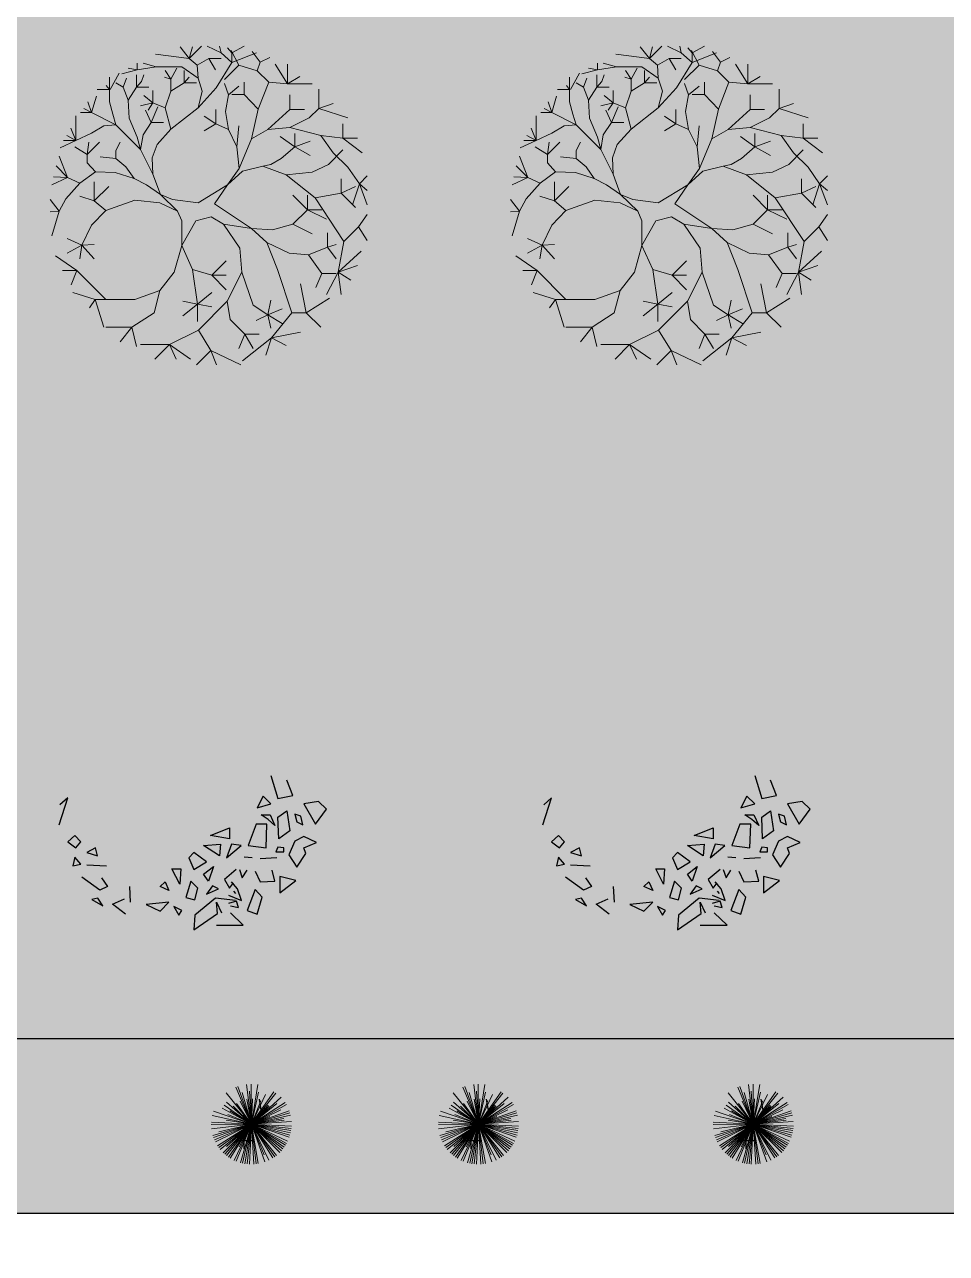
# Model space of a CAD drawing. Header units: millimetres. Extents: x -1544140 to 7445918, y -1294905 to 2019878.
# Drawn here: x 1796094 to 1797431, y 40757 to 42539 of the extents above; entities that cross this region are included whole.
import ezdxf

# ---------------------------------------------------------------- set-up
doc = ezdxf.new("R2010")
doc.units = ezdxf.units.MM
doc.header["$MEASUREMENT"] = 0
doc.layers.add('marc det', color=74, linetype='Continuous', lineweight=18)
picture_1 = doc.add_image_def('image5.png', size_in_pixel=(1482, 826))

# ---------------------------------------------------------------- blocks, each defined once
blk = doc.blocks.new('LG15B')
at = {"linetype": 'Continuous'}
for p, q in [((-183, 1362), (-497, 1400)), ((-183, 1362), (-268, 1469)), ((-183, 1362), (-68, 1477)), ((-183, 1362), (-153, 1469)), ((114, 1415), (-16, 1477)), ((114, 1415), (99, 1477)), ((214, 1324), (114, 1415)), ((214, 1415), (175, 1462)), ((280, 1300), (208, 1435)), ((214, 1415), (329, 1477)), ((214, 1324), (443, 1415)), ((214, 1324), (214, 1415)), ((478, 1327), (405, 1425)), ((-666, 1255), (-750, 1270)), ((-666, 1255), (-666, 1317)), ((-490, 1285), (-666, 1255)), ((-490, 1285), (-612, 1317)), ((-252, 1285), (-490, 1285)), ((-352, 1170), (-298, 1270)), ((-100, 1179), (-252, 1285)), ((-107, 1300), (-183, 1362)), ((-107, 1300), (0, 1362)), ((-100, 1179), (-107, 1300)), ((0, 1362), (114, 1362)), ((0, 1362), (62, 1255)), ((69, 1087), (214, 1324)), ((280, 1300), (145, 1165)), ((450, 1247), (280, 1300)), ((450, 1247), (478, 1327)), ((478, 1327), (567, 1372)), ((734, 1125), (619, 1309)), ((734, 1125), (734, 1309)), ((-926, 1072), (-926, 1187)), ((-917, 1072), (-833, 1224)), ((-666, 1255), (-811, 1217)), ((-796, 1094), (-765, 1179)), ((-673, 1094), (-673, 1209)), ((-673, 1094), (-627, 1148)), ((-627, 1148), (-605, 1209)), ((-352, 1170), (-413, 1187)), ((-352, 1170), (-406, 1248)), ((-352, 1057), (-352, 1170)), ((-230, 1133), (-230, 1248)), ((-230, 1248), (-230, 1133)), ((-230, 1133), (-183, 1187)), ((-61, 1057), (-100, 1179)), ((558, 1140), (450, 1247)), ((734, 1125), (849, 1194)), ((-926, 1072), (-1040, 1072)), ((-926, 1072), (-956, 1109)), ((-926, 957), (-926, 1072)), ((-796, 1094), (-865, 1133)), ((-750, 972), (-796, 1094)), ((-750, 972), (-673, 1094)), ((-673, 1094), (-558, 1094)), ((-520, 949), (-520, 1064)), ((-406, 903), (-352, 1057)), ((-352, 1057), (-230, 1133)), ((-230, 1133), (-115, 1133)), ((-100, 903), (69, 1087)), ((-100, 903), (-61, 1057)), ((182, 1022), (145, 1129)), ((182, 1022), (280, 1103)), ((329, 1025), (329, 1140)), ((459, 888), (558, 1140)), ((558, 1140), (734, 1125)), ((734, 1125), (963, 1125)), ((1025, 897), (1025, 1075)), ((-1093, 858), (-1125, 957)), ((-1093, 858), (-1047, 1010)), ((-895, 842), (-926, 957)), ((-742, 804), (-750, 972)), ((-520, 949), (-635, 919)), ((-520, 949), (-605, 1018)), ((-520, 949), (-566, 880)), ((-406, 903), (-520, 949)), ((154, 869), (182, 1022)), ((329, 1025), (214, 1025)), ((459, 888), (329, 1025)), ((755, 887), (755, 1022)), ((1025, 897), (1159, 942)), ((-1238, 598), (-1238, 827)), ((-1093, 858), (-1193, 858)), ((-1093, 858), (-1162, 895)), ((-865, 743), (-1093, 858)), ((-865, 743), (-895, 842)), ((-666, 628), (-742, 804)), ((-536, 765), (-588, 880)), ((-536, 765), (-475, 910)), ((-352, 704), (-406, 903)), ((-352, 704), (-100, 903)), ((64, 753), (-43, 824)), ((64, 753), (64, 887)), ((182, 699), (154, 869)), ((398, 613), (459, 888)), ((549, 699), (755, 887)), ((755, 887), (890, 887)), ((755, 717), (935, 807)), ((935, 807), (1025, 897)), ((1025, 897), (1294, 807)), ((-1238, 598), (-1285, 712)), ((-978, 735), (-1093, 667)), ((-865, 743), (-978, 735)), ((-750, 628), (-865, 743)), ((-612, 650), (-536, 765)), ((-536, 765), (-421, 765)), ((-482, 559), (-352, 704)), ((64, 753), (-43, 689)), ((182, 699), (64, 753)), ((262, 537), (182, 699)), ((262, 537), (280, 734)), ((398, 613), (549, 699)), ((549, 699), (755, 717)), ((755, 717), (1043, 645)), ((1249, 618), (1249, 753)), ((-1238, 598), (-1385, 529)), ((-1238, 598), (-1353, 598)), ((-1238, 598), (-1323, 643)), ((-1093, 667), (-1238, 598)), ((-1132, 468), (-1017, 582)), ((-1132, 468), (-1117, 582)), ((-865, 505), (-826, 582)), ((-635, 513), (-750, 628)), ((-635, 513), (-666, 628)), ((-635, 513), (-612, 650)), ((283, 338), (398, 613)), ((800, 537), (665, 635)), ((800, 537), (800, 663)), ((800, 537), (944, 590)), ((1043, 645), (1249, 618)), ((1043, 645), (1159, 483)), ((1249, 618), (1384, 618)), ((1249, 618), (1429, 483)), ((-1132, 468), (-1247, 537)), ((-1132, 390), (-1132, 468)), ((-865, 429), (-865, 505)), ((-520, 284), (-635, 513)), ((-527, 437), (-482, 559)), ((283, 338), (262, 537)), ((675, 429), (800, 537)), ((800, 537), (944, 457)), ((1115, 375), (1249, 510)), ((1159, 483), (1294, 348)), ((-1316, 253), (-1422, 360)), ((-1316, 253), (-1392, 452)), ((-1056, 307), (-1132, 390)), ((-865, 429), (-1010, 444)), ((-772, 353), (-865, 429)), ((-696, 245), (-772, 353)), ((-520, 284), (-527, 437)), ((315, 313), (504, 358)), ((504, 358), (577, 375)), ((504, 358), (720, 277)), ((577, 375), (675, 429)), ((962, 304), (1115, 375)), ((1294, 348), (1402, 195)), ((-1316, 253), (-1461, 184)), ((-1316, 253), (-1446, 260)), ((-1201, 200), (-1316, 253)), ((-1056, 307), (-1201, 200)), ((-872, 299), (-1056, 307)), ((-696, 245), (-872, 299)), ((-581, 184), (-696, 245)), ((-451, 93), (-520, 284)), ((175, 184), (283, 338)), ((175, 184), (315, 313)), ((720, 277), (962, 304)), ((720, 277), (989, 62)), ((1232, 107), (1232, 240)), ((1402, 195), (1474, 268)), ((-1201, 200), (-1331, 54)), ((-1067, 34), (-1067, 214)), ((-1067, 34), (-932, 169)), ((-451, 93), (-581, 184)), ((-100, 17), (175, 184)), ((175, 184), (53, 9)), ((1232, 107), (1367, 169)), ((1402, 195), (1339, -2)), ((1402, 195), (1474, 133)), ((1402, 195), (1474, -2)), ((-1392, -60), (-1476, 47)), ((-1331, 54), (-1392, -60)), ((-1067, 34), (-1202, 79)), ((-960, -56), (-1067, 34)), ((-690, 43), (-960, -56)), ((-456, 17), (-690, 43)), ((-291, -60), (-456, 17)), ((-451, 93), (-337, 47)), ((-291, -60), (-451, 93)), ((-337, 47), (-100, 17)), ((53, 9), (398, -221)), ((918, -47), (783, 88)), ((918, -47), (918, 88)), ((989, 62), (1232, 107)), ((989, 62), (1258, -343)), ((1232, 107), (1367, -28)), ((-1392, -60), (-1476, -68)), ((-1392, -60), (-1461, -290)), ((-960, -56), (-1093, -190)), ((-252, -152), (-291, -60)), ((23, -113), (-122, -152)), ((138, -182), (23, -113)), ((783, -181), (918, -47)), ((918, -47), (1052, -47)), ((918, -47), (1097, -136)), ((1393, -208), (1474, -91)), ((-1093, -190), (-1183, -378)), ((-122, -152), (-252, -381)), ((-252, -381), (-252, -152)), ((398, -221), (138, -182)), ((138, -182), (289, -406)), ((398, -221), (540, -352)), ((398, -221), (594, -235)), ((594, -235), (783, -181)), ((783, -181), (962, -271)), ((1258, -343), (1393, -208)), ((1393, -208), (1474, -333)), ((-1183, -378), (-1318, -316)), ((1105, -397), (1105, -262)), ((-1183, -378), (-1318, -451)), ((-1183, -378), (-1202, -505)), ((-1183, -378), (-1067, -370)), ((-1183, -378), (-1067, -505)), ((-252, -381), (-322, -630)), ((-252, -381), (-151, -603)), ((289, -406), (307, -630)), ((540, -352), (639, -603)), ((540, -352), (747, -451)), ((747, -451), (927, -468)), ((927, -468), (1105, -397)), ((1105, -397), (1187, -370)), ((1105, -397), (1187, -505)), ((1258, -343), (1204, -630)), ((1204, -630), (1420, -432)), ((-1228, -612), (-1426, -477)), ((28, -657), (163, -522)), ((927, -468), (1052, -640)), ((1204, -630), (1384, -567)), ((-1228, -612), (-1363, -612)), ((-1228, -612), (-1282, -747)), ((-960, -882), (-1228, -612)), ((-322, -630), (-456, -801)), ((-151, -603), (-106, -926)), ((-151, -603), (28, -657)), ((28, -657), (163, -792)), ((28, -657), (163, -657)), ((307, -630), (172, -900)), ((307, -630), (414, -936)), ((639, -603), (774, -1007)), ((1052, -640), (998, -773)), ((1052, -640), (1187, -640)), ((1204, -630), (1097, -837)), ((1204, -630), (1322, -702)), ((1204, -630), (1232, -837)), ((-456, -801), (-690, -882)), ((-456, -801), (-510, -1007)), ((908, -1007), (854, -738)), ((-1058, -882), (-1265, -818)), ((-1058, -882), (-1112, -962)), ((-960, -882), (-1058, -882)), ((-1058, -882), (-977, -1142)), ((-690, -882), (-960, -882)), ((-106, -926), (-241, -900)), ((-106, -926), (28, -818)), ((172, -900), (-97, -1168)), ((172, -900), (199, -1070)), ((549, -1025), (577, -891)), ((908, -1007), (1124, -872)), ((-510, -1007), (-717, -1142)), ((-106, -926), (-241, -1035)), ((-106, -926), (28, -953)), ((-106, -926), (-106, -1088)), ((414, -936), (549, -1025)), ((549, -1025), (442, -1080)), ((549, -1025), (684, -971)), ((549, -1025), (684, -1106)), ((549, -1025), (577, -1151)), ((774, -1007), (585, -1241)), ((774, -1007), (908, -1007)), ((908, -1007), (1043, -1142)), ((-717, -1142), (-960, -1142)), ((-717, -1142), (-825, -1277)), ((-717, -1142), (-672, -1321)), ((199, -1070), (334, -1205)), ((-97, -1168), (-367, -1303)), ((-97, -1168), (19, -1357)), ((334, -1205), (280, -1340)), ((585, -1241), (315, -1456)), ((334, -1205), (468, -1205)), ((334, -1205), (414, -1340)), ((585, -1241), (532, -1402)), ((585, -1241), (854, -1187)), ((585, -1241), (720, -1312)), ((-367, -1303), (-636, -1303)), ((-367, -1303), (-501, -1438)), ((-367, -1303), (-303, -1438)), ((-367, -1303), (-170, -1438)), ((19, -1357), (-115, -1492)), ((19, -1357), (73, -1492)), ((19, -1357), (298, -1492))]:
    blk.add_line(p, q, dxfattribs=at)

msp = doc.modelspace()

# ---------------------------------------------------------------- hatches: boundary and pattern name
at = {"true_color": 0x8dc133, "transparency": 33554687}
h = msp.add_hatch(color=65, dxfattribs=at)
h.dxf.hatch_style = 1
h.paths.add_polyline_path([(1799294.3, 41123.3), (1799294.3, 43402.9, 0.352206), (1798795.6, 43794.6), (1795784.3, 43794.6, 0.266602), (1795426.2, 43411.2), (1795426.2, 41220.7, 0.323619), (1795829.8, 40814.3), (1799019.9, 40814.3, 0.388077)])
h.paths.add_polyline_path([(1799001.2, 41067.7), (1795854.3, 41067.7, -0.285044), (1795679.7, 41244.1), (1795679.7, 43377, -0.211803), (1795828.8, 43541.1), (1798797.3, 43541.1, -0.326949), (1799040.8, 43368.8), (1799040.8, 41120.8, -0.351898)], flags=16)
at = {"true_color": 0xb8d93f, "transparency": 33554687}
h = msp.add_hatch(color=63, dxfattribs=at)
h.dxf.hatch_style = 1
h.paths.add_polyline_path([(1799040.8, 43368.8, 0.326949), (1798797.3, 43541.1), (1795828.8, 43541.1, 0.386529), (1795679.7, 43204.8), (1795679.7, 41244.1, 0.417198), (1795963.9, 41067.7), (1799001.2, 41067.7, 0.351898), (1799040.8, 41120.8)])
at = {"layer": 'marc det'}
for points in [[(1796236.9, 41585.8), (1796198.8, 41575.6), (1796186.2, 41559.5), (1796163.3, 41527.2), (1796139.1, 41524.4), (1796135.9, 41496.6), (1796145.1, 41484.8), (1796138.2, 41467.1), (1796111.4, 41417), (1796120.1, 41399.6), (1796134.8, 41378), (1796135, 41359.1), (1796105.8, 41347.9), (1796146.5, 41345), (1796141.5, 41326.3), (1796154.6, 41312.6), (1796156.3, 41295.2), (1796176.3, 41273.3), (1796182.9, 41248.8), (1796201.3, 41234.8), (1796214.7, 41237.4), (1796232.4, 41227.3), (1796240.4, 41204.4), (1796246.1, 41175.6), (1796252.3, 41197.2), (1796271.5, 41214.6), (1796295.7, 41207.1), (1796311.7, 41196.6), (1796331.3, 41203.2), (1796352.2, 41203.3), (1796365.6, 41188.2), (1796370.9, 41205.6), (1796392.9, 41218.1), (1796415.7, 41217.1), (1796439.6, 41228.6), (1796446.8, 41245), (1796459.5, 41251.6), (1796476.3, 41254.9), (1796482.2, 41277.8), (1796493.6, 41290.9), (1796524.3, 41294.2), (1796547.9, 41289.4), (1796527.8, 41303.1), (1796512.7, 41317.8), (1796513.5, 41331.5), (1796527.2, 41350.5), (1796538.4, 41373.1), (1796536.5, 41391.8), (1796539.8, 41437.3), (1796577.7, 41457), (1796531.2, 41454), (1796518.3, 41475.3), (1796516.2, 41495.2), (1796502.1, 41522.4), (1796485.3, 41536.8), (1796477.6, 41558.4), (1796460.4, 41565.9), (1796438.1, 41581.9), (1796419.7, 41580.1), (1796420.2, 41611), (1796400.5, 41586.7), (1796393.3, 41605.7), (1796383.6, 41610.6), (1796360.3, 41617.4), (1796355.5, 41611.8), (1796312.5, 41608.8), (1796300.6, 41616), (1796279.6, 41607.8), (1796263.5, 41610), (1796247.1, 41631.3), (1796231.8, 41655.5), (1796238.2, 41632.3), (1796244.6, 41599.5)], [(1796938.4, 41585.8), (1796900.3, 41575.6), (1796887.7, 41559.5), (1796864.8, 41527.2), (1796840.6, 41524.4), (1796837.4, 41496.6), (1796846.7, 41484.8), (1796839.7, 41467.1), (1796812.9, 41417), (1796821.6, 41399.6), (1796836.3, 41378), (1796836.5, 41359.1), (1796807.4, 41347.9), (1796848, 41345), (1796843, 41326.3), (1796856.1, 41312.6), (1796857.8, 41295.2), (1796877.8, 41273.3), (1796884.4, 41248.8), (1796902.8, 41234.8), (1796916.3, 41237.4), (1796933.9, 41227.3), (1796941.9, 41204.4), (1796947.6, 41175.6), (1796953.8, 41197.2), (1796973, 41214.6), (1796997.2, 41207.1), (1797013.2, 41196.6), (1797032.8, 41203.2), (1797053.7, 41203.3), (1797067.1, 41188.2), (1797072.4, 41205.6), (1797094.4, 41218.1), (1797117.2, 41217.1), (1797141.1, 41228.6), (1797148.4, 41245), (1797161, 41251.6), (1797177.8, 41254.9), (1797183.7, 41277.8), (1797195.1, 41290.9), (1797225.8, 41294.2), (1797249.5, 41289.4), (1797229.3, 41303.1), (1797214.2, 41317.8), (1797215, 41331.5), (1797228.7, 41350.5), (1797239.9, 41373.1), (1797238, 41391.8), (1797241.3, 41437.3), (1797279.2, 41457), (1797232.8, 41454), (1797219.9, 41475.3), (1797217.7, 41495.2), (1797203.6, 41522.4), (1797186.8, 41536.8), (1797179.1, 41558.4), (1797161.9, 41565.9), (1797139.6, 41581.9), (1797121.2, 41580.1), (1797121.7, 41611), (1797102, 41586.7), (1797094.8, 41605.7), (1797085.2, 41610.6), (1797061.8, 41617.4), (1797057, 41611.8), (1797014, 41608.8), (1797002.1, 41616), (1796981.1, 41607.8), (1796965, 41610), (1796948.6, 41631.3), (1796933.4, 41655.5), (1796939.7, 41632.3), (1796946.1, 41599.5)]]:
    msp.add_hatch(color=102, dxfattribs=at).paths.add_polyline_path(points)

# ---------------------------------------------------------------- linework, layer by layer
at = {"color": 96}
for p, q in [((1796451.5, 41450.1), (1796461.5, 41416.4)), ((1797153, 41450.1), (1797163.1, 41416.4)), ((1796483.1, 41420.9), (1796474.5, 41443.3)), ((1797184.6, 41420.9), (1797176, 41443.3)), ((1796144.1, 41378.4), (1796157, 41417.6)), ((1796157, 41417.6), (1796145.5, 41407.5)), ((1796440, 41419.8), (1796431.4, 41403)), ((1796451.5, 41408.6), (1796440, 41419.8)), ((1796461.5, 41416.4), (1796483.1, 41420.9)), ((1796520.4, 41412), (1796498.9, 41408.6)), ((1796531.9, 41400.8), (1796520.4, 41412)), ((1796845.6, 41378.4), (1796858.5, 41417.6)), ((1796858.5, 41417.6), (1796847, 41407.5)), ((1797141.5, 41419.8), (1797132.9, 41403)), ((1797153, 41408.6), (1797141.5, 41419.8)), ((1797163.1, 41416.4), (1797184.6, 41420.9)), ((1797221.9, 41412), (1797200.4, 41408.6)), ((1797233.4, 41400.8), (1797221.9, 41412)), ((1796431.4, 41403), (1796451.5, 41408.6)), ((1796461.5, 41389.5), (1796474.5, 41398.5)), ((1796474.5, 41398.5), (1796478.8, 41369.4)), ((1796494.6, 41390.7), (1796486, 41394)), ((1796486, 41394), (1796488.8, 41382.8)), ((1796498.9, 41408.6), (1796516.1, 41379.5)), ((1796516.1, 41379.5), (1796531.9, 41400.8)), ((1797132.9, 41403), (1797153, 41408.6)), ((1797163.1, 41389.5), (1797176, 41398.5)), ((1797176, 41398.5), (1797180.3, 41369.4)), ((1797196.1, 41390.7), (1797187.5, 41394)), ((1797187.5, 41394), (1797190.4, 41382.8)), ((1797200.4, 41408.6), (1797217.6, 41379.5)), ((1797217.6, 41379.5), (1797233.4, 41400.8)), ((1796429.9, 41379.5), (1796418.4, 41348.1)), ((1796445.7, 41379.5), (1796429.9, 41379.5)), ((1796437.1, 41392.9), (1796450.1, 41392.9)), ((1796447.2, 41386.2), (1796437.1, 41392.9)), ((1796444.3, 41344.7), (1796445.7, 41379.5)), ((1796457.2, 41377.2), (1796447.2, 41386.2)), ((1796450.1, 41392.9), (1796457.2, 41377.2)), ((1796463, 41358.2), (1796461.5, 41389.5)), ((1796488.8, 41382.8), (1796497.5, 41378.4)), ((1796497.5, 41378.4), (1796494.6, 41390.7)), ((1797131.5, 41379.5), (1797120, 41348.1)), ((1797147.3, 41379.5), (1797131.5, 41379.5)), ((1797138.6, 41392.9), (1797151.6, 41392.9)), ((1797148.7, 41386.2), (1797138.6, 41392.9)), ((1797145.8, 41344.7), (1797147.3, 41379.5)), ((1797158.8, 41377.2), (1797148.7, 41386.2)), ((1797151.6, 41392.9), (1797158.8, 41377.2)), ((1797164.5, 41358.2), (1797163.1, 41389.5)), ((1797190.4, 41382.8), (1797199, 41378.4)), ((1797199, 41378.4), (1797196.1, 41390.7)), ((1796167.1, 41362.7), (1796157, 41353.7)), ((1796175.7, 41353.7), (1796167.1, 41362.7)), ((1796363.9, 41362.7), (1796391.2, 41373.9)), ((1796391.2, 41358.2), (1796363.9, 41362.7)), ((1796391.2, 41373.9), (1796391.2, 41358.2)), ((1796478.8, 41369.4), (1796463, 41358.2)), ((1796498.9, 41361.5), (1796486, 41354.8)), ((1796517.6, 41352.6), (1796498.9, 41361.5)), ((1796868.6, 41362.7), (1796858.5, 41353.7)), ((1796877.2, 41353.7), (1796868.6, 41362.7)), ((1797065.4, 41362.7), (1797092.7, 41373.9)), ((1797092.7, 41358.2), (1797065.4, 41362.7)), ((1797092.7, 41373.9), (1797092.7, 41358.2)), ((1797180.3, 41369.4), (1797164.5, 41358.2)), ((1797200.4, 41361.5), (1797187.5, 41354.8)), ((1797219.1, 41352.6), (1797200.4, 41361.5)), ((1796157, 41353.7), (1796168.5, 41344.7)), ((1796168.5, 41344.7), (1796175.7, 41353.7)), ((1796197.2, 41344.7), (1796184.3, 41338)), ((1796200.1, 41333.5), (1796197.2, 41344.7)), ((1796353.8, 41348.1), (1796378.2, 41350.3)), ((1796376.8, 41333.5), (1796353.8, 41348.1)), ((1796378.2, 41350.3), (1796376.8, 41333.5)), ((1796394, 41350.3), (1796386.9, 41330.2)), ((1796386.9, 41330.2), (1796408.4, 41348.1)), ((1796408.4, 41348.1), (1796394, 41350.3)), ((1796418.4, 41348.1), (1796444.3, 41344.7)), ((1796461.5, 41345.9), (1796458.7, 41339.1)), ((1796470.2, 41344.7), (1796461.5, 41345.9)), ((1796470.2, 41339.1), (1796470.2, 41344.7)), ((1796486, 41354.8), (1796477.3, 41334.7)), ((1796498.9, 41344.7), (1796517.6, 41352.6)), ((1796501.8, 41336.9), (1796498.9, 41344.7)), ((1796858.5, 41353.7), (1796870, 41344.7)), ((1796870, 41344.7), (1796877.2, 41353.7)), ((1796898.8, 41344.7), (1796885.8, 41338)), ((1796901.6, 41333.5), (1796898.8, 41344.7)), ((1797055.3, 41348.1), (1797079.7, 41350.3)), ((1797078.3, 41333.5), (1797055.3, 41348.1)), ((1797079.7, 41350.3), (1797078.3, 41333.5)), ((1797095.6, 41350.3), (1797088.4, 41330.2)), ((1797088.4, 41330.2), (1797109.9, 41348.1)), ((1797109.9, 41348.1), (1797095.6, 41350.3)), ((1797120, 41348.1), (1797145.8, 41344.7)), ((1797163.1, 41345.9), (1797160.2, 41339.1)), ((1797171.7, 41344.7), (1797163.1, 41345.9)), ((1797171.7, 41339.1), (1797171.7, 41344.7)), ((1797187.5, 41354.8), (1797178.9, 41334.7)), ((1797200.4, 41344.7), (1797219.1, 41352.6)), ((1797203.3, 41336.9), (1797200.4, 41344.7)), ((1796167.1, 41331.3), (1796164.2, 41319)), ((1796175.7, 41321.2), (1796167.1, 41331.3)), ((1796184.3, 41338), (1796200.1, 41333.5)), ((1796339.5, 41338), (1796332.3, 41330.2)), ((1796332.3, 41330.2), (1796339.5, 41313.4)), ((1796358.1, 41324.6), (1796339.5, 41338)), ((1796339.5, 41313.4), (1796358.1, 41324.6)), ((1796424.2, 41330.2), (1796412.7, 41331.3)), ((1796460.1, 41330.2), (1796435.7, 41329.1)), ((1796458.7, 41339.1), (1796470.2, 41339.1)), ((1796477.3, 41334.7), (1796488.8, 41316.7)), ((1796488.8, 41316.7), (1796501.8, 41336.9)), ((1796868.6, 41331.3), (1796865.7, 41319)), ((1796877.2, 41321.2), (1796868.6, 41331.3)), ((1796885.8, 41338), (1796901.6, 41333.5)), ((1797041, 41338), (1797033.8, 41330.2)), ((1797033.8, 41330.2), (1797041, 41313.4)), ((1797059.6, 41324.6), (1797041, 41338)), ((1797041, 41313.4), (1797059.6, 41324.6)), ((1797125.7, 41330.2), (1797114.2, 41331.3)), ((1797161.6, 41330.2), (1797137.2, 41329.1)), ((1797160.2, 41339.1), (1797171.7, 41339.1)), ((1797178.9, 41334.7), (1797190.4, 41316.7)), ((1797190.4, 41316.7), (1797203.3, 41336.9)), ((1796164.2, 41319), (1796175.7, 41321.2)), ((1796184.3, 41320.1), (1796213, 41319)), ((1796319.3, 41292.1), (1796307.8, 41314.5)), ((1796307.8, 41314.5), (1796320.8, 41314.5)), ((1796320.8, 41314.5), (1796319.3, 41292.1)), ((1796353.8, 41306.6), (1796368.2, 41317.8)), ((1796361, 41296.6), (1796353.8, 41306.6)), ((1796368.2, 41317.8), (1796361, 41296.6)), ((1796401.2, 41313.4), (1796384, 41298.8)), ((1796405.6, 41313.5), (1796409.9, 41301.2)), ((1796409.9, 41301.2), (1796417.1, 41312.4)), ((1796428.6, 41311.3), (1796435.8, 41295.6)), ((1796457.3, 41296.7), (1796453, 41312.4)), ((1796865.7, 41319), (1796877.2, 41321.2)), ((1796885.8, 41320.1), (1796914.6, 41319)), ((1797020.8, 41292.1), (1797009.4, 41314.5)), ((1797009.4, 41314.5), (1797022.3, 41314.5)), ((1797022.3, 41314.5), (1797020.8, 41292.1)), ((1797055.3, 41306.6), (1797069.7, 41317.8)), ((1797062.5, 41296.6), (1797055.3, 41306.6)), ((1797069.7, 41317.8), (1797062.5, 41296.6)), ((1797102.7, 41313.4), (1797085.5, 41298.8)), ((1797107.1, 41313.5), (1797111.4, 41301.2)), ((1797111.4, 41301.2), (1797118.6, 41312.4)), ((1797130.1, 41311.3), (1797137.3, 41295.6)), ((1797158.8, 41296.7), (1797154.5, 41312.4)), ((1796203.1, 41283.3), (1796177.2, 41302.3)), ((1796214.6, 41288.9), (1796203.1, 41283.3)), ((1796205.9, 41301.2), (1796214.6, 41288.9)), ((1796246.1, 41288.7), (1796247.5, 41266.3)), ((1796290.6, 41288.7), (1796297.8, 41295.4)), ((1796303.5, 41283.1), (1796290.6, 41288.7)), ((1796297.8, 41295.4), (1796303.5, 41283.1)), ((1796335.1, 41296.6), (1796328, 41273)), ((1796345.2, 41286.5), (1796335.1, 41296.6)), ((1796366.7, 41289.8), (1796358.1, 41277.5)), ((1796375.4, 41285.4), (1796366.7, 41289.8)), ((1796384, 41298.8), (1796391.2, 41286.5)), ((1796391.2, 41286.5), (1796396.9, 41294.3)), ((1796402.7, 41285.5), (1796394.1, 41295.6)), ((1796435.8, 41295.6), (1796457.3, 41296.7)), ((1796487.4, 41297.7), (1796464.4, 41303.3)), ((1796464.4, 41303.3), (1796464.4, 41279.8)), ((1796464.4, 41279.8), (1796487.4, 41297.7)), ((1796904.6, 41283.3), (1796878.7, 41302.3)), ((1796916.1, 41288.9), (1796904.6, 41283.3)), ((1796907.5, 41301.2), (1796916.1, 41288.9)), ((1796947.6, 41288.7), (1796949, 41266.3)), ((1796992.1, 41288.7), (1796999.3, 41295.4)), ((1797005.1, 41283.1), (1796992.1, 41288.7)), ((1796999.3, 41295.4), (1797005.1, 41283.1)), ((1797036.7, 41296.6), (1797029.5, 41273)), ((1797046.7, 41286.5), (1797036.7, 41296.6)), ((1797068.3, 41289.8), (1797059.6, 41277.5)), ((1797076.9, 41285.4), (1797068.3, 41289.8)), ((1797085.5, 41298.8), (1797092.7, 41286.5)), ((1797092.7, 41286.5), (1797098.4, 41294.3)), ((1797104.2, 41285.5), (1797095.6, 41295.6)), ((1797137.3, 41295.6), (1797158.8, 41296.7)), ((1797188.9, 41297.7), (1797165.9, 41303.3)), ((1797165.9, 41303.3), (1797165.9, 41279.8)), ((1797165.9, 41279.8), (1797188.9, 41297.7)), ((1796200.2, 41272.1), (1796191.6, 41269.8)), ((1796191.6, 41269.8), (1796207.4, 41260.9)), ((1796207.4, 41260.9), (1796200.2, 41272.1)), ((1796221.7, 41263.1), (1796239, 41271)), ((1796328, 41273), (1796340.9, 41269.7)), ((1796340.9, 41269.7), (1796345.2, 41286.5)), ((1796371, 41271.9), (1796340.9, 41247.3)), ((1796358.1, 41277.5), (1796375.4, 41285.4)), ((1796399.8, 41268.6), (1796371, 41271.9)), ((1796389.8, 41276.5), (1796408.5, 41268.7)), ((1796396.9, 41282), (1796399.8, 41278.6)), ((1796408.5, 41268.7), (1796402.7, 41285.5)), ((1796428.6, 41284.4), (1796417.1, 41254.1)), ((1796438.6, 41273.2), (1796428.6, 41284.4)), ((1796431.5, 41248.5), (1796438.6, 41273.2)), ((1796901.7, 41272.1), (1796893.1, 41269.8)), ((1796893.1, 41269.8), (1796908.9, 41260.9)), ((1796908.9, 41260.9), (1796901.7, 41272.1)), ((1796923.3, 41263.1), (1796940.5, 41271)), ((1797029.5, 41273), (1797042.4, 41269.7)), ((1797042.4, 41269.7), (1797046.7, 41286.5)), ((1797072.6, 41271.9), (1797042.4, 41247.3)), ((1797059.6, 41277.5), (1797076.9, 41285.4)), ((1797101.3, 41268.6), (1797072.6, 41271.9)), ((1797091.3, 41276.5), (1797110, 41268.7)), ((1797098.4, 41282), (1797101.3, 41278.6)), ((1797110, 41268.7), (1797104.2, 41285.5)), ((1797130.1, 41284.4), (1797118.6, 41254.1)), ((1797140.1, 41273.2), (1797130.1, 41284.4)), ((1797133, 41248.5), (1797140.1, 41273.2)), ((1796240.4, 41248.5), (1796221.7, 41263.1)), ((1796303.5, 41266.3), (1796270.5, 41262.9)), ((1796270.5, 41262.9), (1796290.6, 41252.9)), ((1796290.6, 41252.9), (1796303.5, 41266.3)), ((1796322.2, 41254), (1796310.7, 41259.6)), ((1796310.7, 41259.6), (1796317.9, 41247.3)), ((1796317.9, 41247.3), (1796322.2, 41254)), ((1796373.9, 41249.5), (1796372.5, 41266.3)), ((1796372.5, 41266.3), (1796379.7, 41250.6)), ((1796401.3, 41267.6), (1796389.8, 41264.2)), ((1796392.7, 41260.9), (1796404.2, 41258.6)), ((1796404.2, 41258.6), (1796401.3, 41267.6)), ((1796417.1, 41254.1), (1796431.5, 41248.5)), ((1796941.9, 41248.5), (1796923.3, 41263.1)), ((1797005.1, 41266.3), (1796972, 41262.9)), ((1796972, 41262.9), (1796992.1, 41252.9)), ((1796992.1, 41252.9), (1797005.1, 41266.3)), ((1797023.7, 41254), (1797012.2, 41259.6)), ((1797012.2, 41259.6), (1797019.4, 41247.3)), ((1797019.4, 41247.3), (1797023.7, 41254)), ((1797075.4, 41249.5), (1797074, 41266.3)), ((1797074, 41266.3), (1797081.2, 41250.6)), ((1797102.8, 41267.6), (1797091.3, 41264.2)), ((1797094.2, 41260.9), (1797105.7, 41258.6)), ((1797105.7, 41258.6), (1797102.8, 41267.6)), ((1797118.6, 41254.1), (1797133, 41248.5)), ((1796339.5, 41226), (1796373.9, 41249.5)), ((1796340.9, 41247.3), (1796339.5, 41226)), ((1796411.3, 41232.9), (1796392.7, 41250.8)), ((1797041, 41226), (1797075.4, 41249.5)), ((1797042.4, 41247.3), (1797041, 41226)), ((1797112.9, 41232.9), (1797094.2, 41250.8)), ((1796372.6, 41232.9), (1796411.3, 41232.9)), ((1797074.1, 41232.9), (1797112.9, 41232.9))]:
    msp.add_line(p, q, dxfattribs=at)
at = {"color": 116, "lineweight": -2, "true_color": 0x136734}
for p, q in [((1796437.9, 40961.5), (1796434.6, 40980.1)), ((1796767.2, 40961.5), (1796764, 40980.1)), ((1797165.9, 40961.5), (1797162.6, 40980.1))]:
    msp.add_line(p, q, dxfattribs=at)
at = {"color": 116, "true_color": 0x136734}
for p, q in [((1796412.1, 40932.8), (1796412.1, 40908.1)), ((1796741.4, 40932.8), (1796741.4, 40908.1)), ((1797140, 40932.8), (1797140, 40908.1)), ((1796399.7, 40920.5), (1796424.4, 40920.5)), ((1796729, 40920.5), (1796753.7, 40920.5)), ((1797127.7, 40920.5), (1797152.3, 40920.5))]:
    msp.add_line(p, q, dxfattribs=at)
for points in [[(1799001.2, 41067.7), (1795854.3, 41067.7)], [(1799019.9, 40814.3), (1795829.8, 40814.3)]]:
    msp.add_lwpolyline(points)
at = {"layer": 'marc det', "color": 116, "true_color": 0x136734}
for p, q in [((1796423, 40944.1), (1796416.2, 41001.8)), ((1796423, 40944.1), (1796422.7, 41002.2)), ((1796752.3, 40944.1), (1796745.5, 41001.8)), ((1796752.3, 40944.1), (1796752, 41002.2)), ((1797151, 40944.1), (1797144.1, 41001.8)), ((1797151, 40944.1), (1797150.6, 41002.2)), ((1796423, 40944.1), (1796386.5, 40989.3)), ((1796423, 40944.1), (1796400.5, 40997.6)), ((1796423, 40944.1), (1796403.5, 40998.8)), ((1796423, 40944.1), (1796409.5, 40990)), ((1796423, 40944.1), (1796420.1, 40991.8)), ((1796422.5, 40943.4), (1796455.8, 40991.1)), ((1796455.8, 40991.1), (1796422.5, 40943.4)), ((1796422.5, 40943.4), (1796458.5, 40989.1)), ((1796423, 40944.1), (1796432.4, 41001.4)), ((1796423, 40944.1), (1796433.4, 40990.7)), ((1796423, 40944.1), (1796443.5, 40987.2)), ((1796752.3, 40944.1), (1796715.8, 40989.3)), ((1796752.3, 40944.1), (1796729.8, 40997.6)), ((1796752.3, 40944.1), (1796732.8, 40998.8)), ((1796752.3, 40944.1), (1796738.8, 40990)), ((1796752.3, 40944.1), (1796749.4, 40991.8)), ((1796751.8, 40943.4), (1796785.2, 40991.1)), ((1796785.2, 40991.1), (1796751.8, 40943.4)), ((1796751.8, 40943.4), (1796787.8, 40989.1)), ((1796752.3, 40944.1), (1796761.7, 41001.4)), ((1796752.3, 40944.1), (1796762.7, 40990.7)), ((1796752.3, 40944.1), (1796772.8, 40987.2)), ((1797151, 40944.1), (1797114.5, 40989.3)), ((1797151, 40944.1), (1797128.4, 40997.6)), ((1797151, 40944.1), (1797131.5, 40998.8)), ((1797151, 40944.1), (1797137.5, 40990)), ((1797151, 40944.1), (1797148, 40991.8)), ((1797150.4, 40943.4), (1797183.8, 40991.1)), ((1797183.8, 40991.1), (1797150.4, 40943.4)), ((1797150.4, 40943.4), (1797186.4, 40989.1)), ((1797151, 40944.1), (1797160.4, 41001.4)), ((1797151, 40944.1), (1797161.3, 40990.7)), ((1797151, 40944.1), (1797171.5, 40987.2)), ((1796423, 40944.1), (1796380.7, 40967.1)), ((1796423, 40944.1), (1796383.6, 40971.7)), ((1796383.6, 40971.7), (1796423, 40944.1)), ((1796423, 40944.1), (1796387, 40975.9)), ((1796423, 40944.1), (1796396.7, 40970)), ((1796423, 40944.1), (1796401.5, 40974)), ((1796423, 40944.1), (1796406.9, 40977.2)), ((1796423, 40944.1), (1796416.7, 40980.3)), ((1796423, 40944.1), (1796466.2, 40983.1)), ((1796423, 40944.1), (1796424.9, 40980.7)), ((1796423, 40944.1), (1796436.9, 40978)), ((1796423, 40944.1), (1796472.1, 40975.3)), ((1796423, 40944.1), (1796460.2, 40974)), ((1796423, 40944.1), (1796473.8, 40972.5)), ((1796423, 40944.1), (1796447.3, 40971.5)), ((1796423, 40944.1), (1796448.8, 40970.1)), ((1796752.3, 40944.1), (1796710.1, 40967.1)), ((1796752.3, 40944.1), (1796712.9, 40971.7)), ((1796712.9, 40971.7), (1796752.3, 40944.1)), ((1796752.3, 40944.1), (1796716.3, 40975.9)), ((1796752.3, 40944.1), (1796726.1, 40970)), ((1796752.3, 40944.1), (1796730.8, 40974)), ((1796752.3, 40944.1), (1796736.2, 40977.2)), ((1796752.3, 40944.1), (1796746, 40980.3)), ((1796752.3, 40944.1), (1796795.5, 40983.1)), ((1796752.3, 40944.1), (1796754.2, 40980.7)), ((1796752.3, 40944.1), (1796766.2, 40978)), ((1796752.3, 40944.1), (1796801.4, 40975.3)), ((1796752.3, 40944.1), (1796789.5, 40974)), ((1796752.3, 40944.1), (1796803.1, 40972.5)), ((1796752.3, 40944.1), (1796776.6, 40971.5)), ((1796752.3, 40944.1), (1796778.1, 40970.1)), ((1797151, 40944.1), (1797108.7, 40967.1)), ((1797151, 40944.1), (1797111.6, 40971.7)), ((1797111.6, 40971.7), (1797151, 40944.1)), ((1797151, 40944.1), (1797114.9, 40975.9)), ((1797151, 40944.1), (1797124.7, 40970)), ((1797151, 40944.1), (1797129.5, 40974)), ((1797151, 40944.1), (1797134.8, 40977.2)), ((1797151, 40944.1), (1797144.6, 40980.3)), ((1797151, 40944.1), (1797194.1, 40983.1)), ((1797151, 40944.1), (1797152.8, 40980.7)), ((1797151, 40944.1), (1797164.8, 40978)), ((1797151, 40944.1), (1797200, 40975.3)), ((1797151, 40944.1), (1797188.1, 40974)), ((1797151, 40944.1), (1797201.7, 40972.5)), ((1797151, 40944.1), (1797175.2, 40971.5)), ((1797151, 40944.1), (1797176.7, 40970.1)), ((1796423, 40944.1), (1796366.3, 40956.7)), ((1796423, 40944.1), (1796368.1, 40962.9)), ((1796423, 40944.1), (1796386.4, 40950.1)), ((1796423, 40944.1), (1796388.7, 40958.1)), ((1796423, 40944.1), (1796391.6, 40963.6)), ((1796423, 40944.1), (1796465.9, 40965)), ((1796423, 40944.1), (1796477.8, 40963.6)), ((1796423, 40944.1), (1796478.8, 40960.5)), ((1796423, 40944.1), (1796479.6, 40957.3)), ((1796423, 40944.1), (1796449.8, 40955.3)), ((1796423, 40944.1), (1796470.1, 40952.3)), ((1796423, 40944.1), (1796470.5, 40949.7)), ((1796752.3, 40944.1), (1796695.6, 40956.7)), ((1796752.3, 40944.1), (1796697.4, 40962.9)), ((1796752.3, 40944.1), (1796715.7, 40950.1)), ((1796752.3, 40944.1), (1796718, 40958.1)), ((1796752.3, 40944.1), (1796720.9, 40963.6)), ((1796752.3, 40944.1), (1796795.2, 40965)), ((1796752.3, 40944.1), (1796807.1, 40963.6)), ((1796752.3, 40944.1), (1796808.1, 40960.5)), ((1796752.3, 40944.1), (1796809, 40957.3)), ((1796752.3, 40944.1), (1796779.1, 40955.3)), ((1796752.3, 40944.1), (1796799.4, 40952.3)), ((1796752.3, 40944.1), (1796799.8, 40949.7)), ((1797151, 40944.1), (1797094.2, 40956.7)), ((1797151, 40944.1), (1797096, 40962.9)), ((1797151, 40944.1), (1797114.3, 40950.1)), ((1797151, 40944.1), (1797116.6, 40958.1)), ((1797151, 40944.1), (1797119.5, 40963.6)), ((1797151, 40944.1), (1797193.9, 40965)), ((1797151, 40944.1), (1797205.8, 40963.6)), ((1797151, 40944.1), (1797206.8, 40960.5)), ((1797151, 40944.1), (1797207.6, 40957.3)), ((1797151, 40944.1), (1797177.8, 40955.3)), ((1797151, 40944.1), (1797198, 40952.3)), ((1797151, 40944.1), (1797198.4, 40949.7)), ((1796423, 40944.1), (1796364.9, 40943.7)), ((1796423, 40944.1), (1796365, 40947)), ((1796423, 40944.1), (1796365.3, 40937.2)), ((1796423, 40944.1), (1796367.3, 40927.6)), ((1796423, 40944.1), (1796368.3, 40924.5)), ((1796423, 40944.1), (1796369.5, 40921.5)), ((1796423, 40944.1), (1796370.8, 40918.5)), ((1796423, 40944.1), (1796374, 40912.8)), ((1796423, 40944.1), (1796375.8, 40910.1)), ((1796423, 40944.1), (1796376, 40933)), ((1796423, 40944.1), (1796377.8, 40907.5)), ((1796423, 40944.1), (1796382.2, 40902.7)), ((1796423, 40944.1), (1796384.6, 40900.5)), ((1796423, 40944.1), (1796387.1, 40898.4)), ((1796423, 40944.1), (1796387.1, 40911.6)), ((1796389.7, 40896.4), (1796423, 40944.1)), ((1796423, 40944.1), (1796389.7, 40896.4)), ((1796423, 40944.1), (1796392.4, 40894.7)), ((1796423, 40944.1), (1796398.1, 40891.5)), ((1796423, 40944.1), (1796401.1, 40890.2)), ((1796423, 40944.1), (1796405.2, 40911.3)), ((1796423, 40944.1), (1796407.3, 40888.1)), ((1796423, 40944.1), (1796410.4, 40887.3)), ((1796423, 40944.1), (1796413.6, 40886.7)), ((1796423, 40944.1), (1796416.9, 40886.3)), ((1796423, 40944.1), (1796420.1, 40886)), ((1796423, 40944.1), (1796481.1, 40947.7)), ((1796423, 40944.1), (1796481.1, 40941.2)), ((1796423, 40944.1), (1796442.6, 40889.3)), ((1796423, 40944.1), (1796429.9, 40886.3)), ((1796423, 40944.1), (1796433.1, 40886.8)), ((1796423, 40944.1), (1796426.6, 40886)), ((1796423, 40944.1), (1796441.7, 40899.7)), ((1796423, 40944.1), (1796448.6, 40891.8)), ((1796423, 40944.1), (1796454.3, 40895)), ((1796423, 40944.1), (1796457, 40896.9)), ((1796423, 40944.1), (1796459.6, 40898.8)), ((1796423, 40944.1), (1796464.4, 40903.2)), ((1796423, 40944.1), (1796466.6, 40905.6)), ((1796423, 40944.1), (1796468.7, 40908.1)), ((1796470.7, 40910.7), (1796423, 40944.1)), ((1796423, 40944.1), (1796472.5, 40913.4)), ((1796423, 40944.1), (1796474.1, 40916.2)), ((1796423, 40944.1), (1796475.6, 40919.2)), ((1796423, 40944.1), (1796479.8, 40931.5)), ((1796423, 40944.1), (1796480.4, 40934.7)), ((1796423, 40944.1), (1796480.9, 40937.9)), ((1796423, 40944.1), (1796478, 40925.2)), ((1796423, 40944.1), (1796479, 40928.3)), ((1796752.3, 40944.1), (1796694.2, 40943.7)), ((1796752.3, 40944.1), (1796694.3, 40947)), ((1796752.3, 40944.1), (1796694.6, 40937.2)), ((1796752.3, 40944.1), (1796696.6, 40927.6)), ((1796752.3, 40944.1), (1796697.6, 40924.5)), ((1796752.3, 40944.1), (1796698.8, 40921.5)), ((1796752.3, 40944.1), (1796700.1, 40918.5)), ((1796752.3, 40944.1), (1796703.3, 40912.8)), ((1796752.3, 40944.1), (1796705.1, 40910.1)), ((1796752.3, 40944.1), (1796705.3, 40933)), ((1796752.3, 40944.1), (1796707.1, 40907.5)), ((1796752.3, 40944.1), (1796711.5, 40902.7)), ((1796752.3, 40944.1), (1796713.9, 40900.5)), ((1796752.3, 40944.1), (1796716.4, 40898.4)), ((1796752.3, 40944.1), (1796716.5, 40911.6)), ((1796719, 40896.4), (1796752.3, 40944.1)), ((1796752.3, 40944.1), (1796719, 40896.4)), ((1796752.3, 40944.1), (1796721.7, 40894.7)), ((1796752.3, 40944.1), (1796727.4, 40891.5)), ((1796752.3, 40944.1), (1796730.4, 40890.2)), ((1796752.3, 40944.1), (1796734.5, 40911.3)), ((1796752.3, 40944.1), (1796736.6, 40888.1)), ((1796752.3, 40944.1), (1796739.8, 40887.3)), ((1796752.3, 40944.1), (1796743, 40886.7)), ((1796752.3, 40944.1), (1796746.2, 40886.3)), ((1796752.3, 40944.1), (1796749.4, 40886)), ((1796752.3, 40944.1), (1796810.4, 40947.7)), ((1796752.3, 40944.1), (1796810.4, 40941.2)), ((1796752.3, 40944.1), (1796771.9, 40889.3)), ((1796752.3, 40944.1), (1796759.2, 40886.3)), ((1796752.3, 40944.1), (1796762.4, 40886.8)), ((1796752.3, 40944.1), (1796756, 40886)), ((1796752.3, 40944.1), (1796771, 40899.7)), ((1796752.3, 40944.1), (1796777.9, 40891.8)), ((1796752.3, 40944.1), (1796783.6, 40895)), ((1796752.3, 40944.1), (1796786.3, 40896.9)), ((1796752.3, 40944.1), (1796788.9, 40898.8)), ((1796752.3, 40944.1), (1796793.7, 40903.2)), ((1796752.3, 40944.1), (1796795.9, 40905.6)), ((1796752.3, 40944.1), (1796798, 40908.1)), ((1796800, 40910.7), (1796752.3, 40944.1)), ((1796752.3, 40944.1), (1796801.8, 40913.4)), ((1796752.3, 40944.1), (1796803.4, 40916.2)), ((1796752.3, 40944.1), (1796804.9, 40919.2)), ((1796752.3, 40944.1), (1796809.1, 40931.5)), ((1796752.3, 40944.1), (1796809.7, 40934.7)), ((1796752.3, 40944.1), (1796810.2, 40937.9)), ((1796752.3, 40944.1), (1796807.3, 40925.2)), ((1796752.3, 40944.1), (1796808.3, 40928.3)), ((1797151, 40944.1), (1797092.9, 40947)), ((1797151, 40944.1), (1797092.9, 40943.7)), ((1797151, 40944.1), (1797093.3, 40937.2)), ((1797151, 40944.1), (1797095.2, 40927.6)), ((1797151, 40944.1), (1797096.2, 40924.5)), ((1797151, 40944.1), (1797097.4, 40921.5)), ((1797151, 40944.1), (1797098.8, 40918.5)), ((1797151, 40944.1), (1797102, 40912.8)), ((1797151, 40944.1), (1797103.8, 40910.1)), ((1797151, 40944.1), (1797103.9, 40933)), ((1797151, 40944.1), (1797105.8, 40907.5)), ((1797151, 40944.1), (1797110.1, 40902.7)), ((1797151, 40944.1), (1797112.5, 40900.5)), ((1797151, 40944.1), (1797115, 40898.4)), ((1797151, 40944.1), (1797115.1, 40911.6)), ((1797117.6, 40896.4), (1797151, 40944.1)), ((1797151, 40944.1), (1797117.6, 40896.4)), ((1797151, 40944.1), (1797120.4, 40894.7)), ((1797151, 40944.1), (1797126.1, 40891.5)), ((1797151, 40944.1), (1797129.1, 40890.2)), ((1797151, 40944.1), (1797133.2, 40911.3)), ((1797151, 40944.1), (1797135.2, 40888.1)), ((1797151, 40944.1), (1797138.4, 40887.3)), ((1797151, 40944.1), (1797141.6, 40886.7)), ((1797151, 40944.1), (1797144.8, 40886.3)), ((1797151, 40944.1), (1797148.1, 40886)), ((1797151, 40944.1), (1797209, 40947.7)), ((1797151, 40944.1), (1797209.1, 40941.2)), ((1797151, 40944.1), (1797170.5, 40889.3)), ((1797151, 40944.1), (1797157.8, 40886.3)), ((1797151, 40944.1), (1797161.1, 40886.8)), ((1797151, 40944.1), (1797154.6, 40886)), ((1797151, 40944.1), (1797169.7, 40899.7)), ((1797151, 40944.1), (1797176.5, 40891.8)), ((1797151, 40944.1), (1797182.2, 40895)), ((1797151, 40944.1), (1797184.9, 40896.9)), ((1797151, 40944.1), (1797187.5, 40898.8)), ((1797151, 40944.1), (1797192.3, 40903.2)), ((1797151, 40944.1), (1797194.6, 40905.6)), ((1797151, 40944.1), (1797196.7, 40908.1)), ((1797198.6, 40910.7), (1797151, 40944.1)), ((1797151, 40944.1), (1797200.4, 40913.4)), ((1797151, 40944.1), (1797202, 40916.2)), ((1797151, 40944.1), (1797203.5, 40919.2)), ((1797151, 40944.1), (1797207.8, 40931.5)), ((1797151, 40944.1), (1797208.4, 40934.7)), ((1797151, 40944.1), (1797208.8, 40937.9)), ((1797151, 40944.1), (1797206, 40925.2)), ((1797151, 40944.1), (1797207, 40928.3))]:
    msp.add_line(p, q, dxfattribs=at)

# ---------------------------------------------------------------- block references
at = {"layer": 'marc det', "color": 70, "xscale": 0.1557639227257823, "yscale": 0.1557639226120955, "zscale": 0.1557639226019371}
for p in [(1796361.3, 42278), (1797028.8, 42278)]:
    msp.add_blockref('LG15B', p, dxfattribs=at)

# ---------------------------------------------------------------- pictures from other files: only their frames are drawn
image = msp.add_image(picture_1, insert=(1748459.4, -24499.6), size_in_units=(203261.5, 113288.8))
image.dxf.flags = 7

doc.saveas('drawing.dxf')
